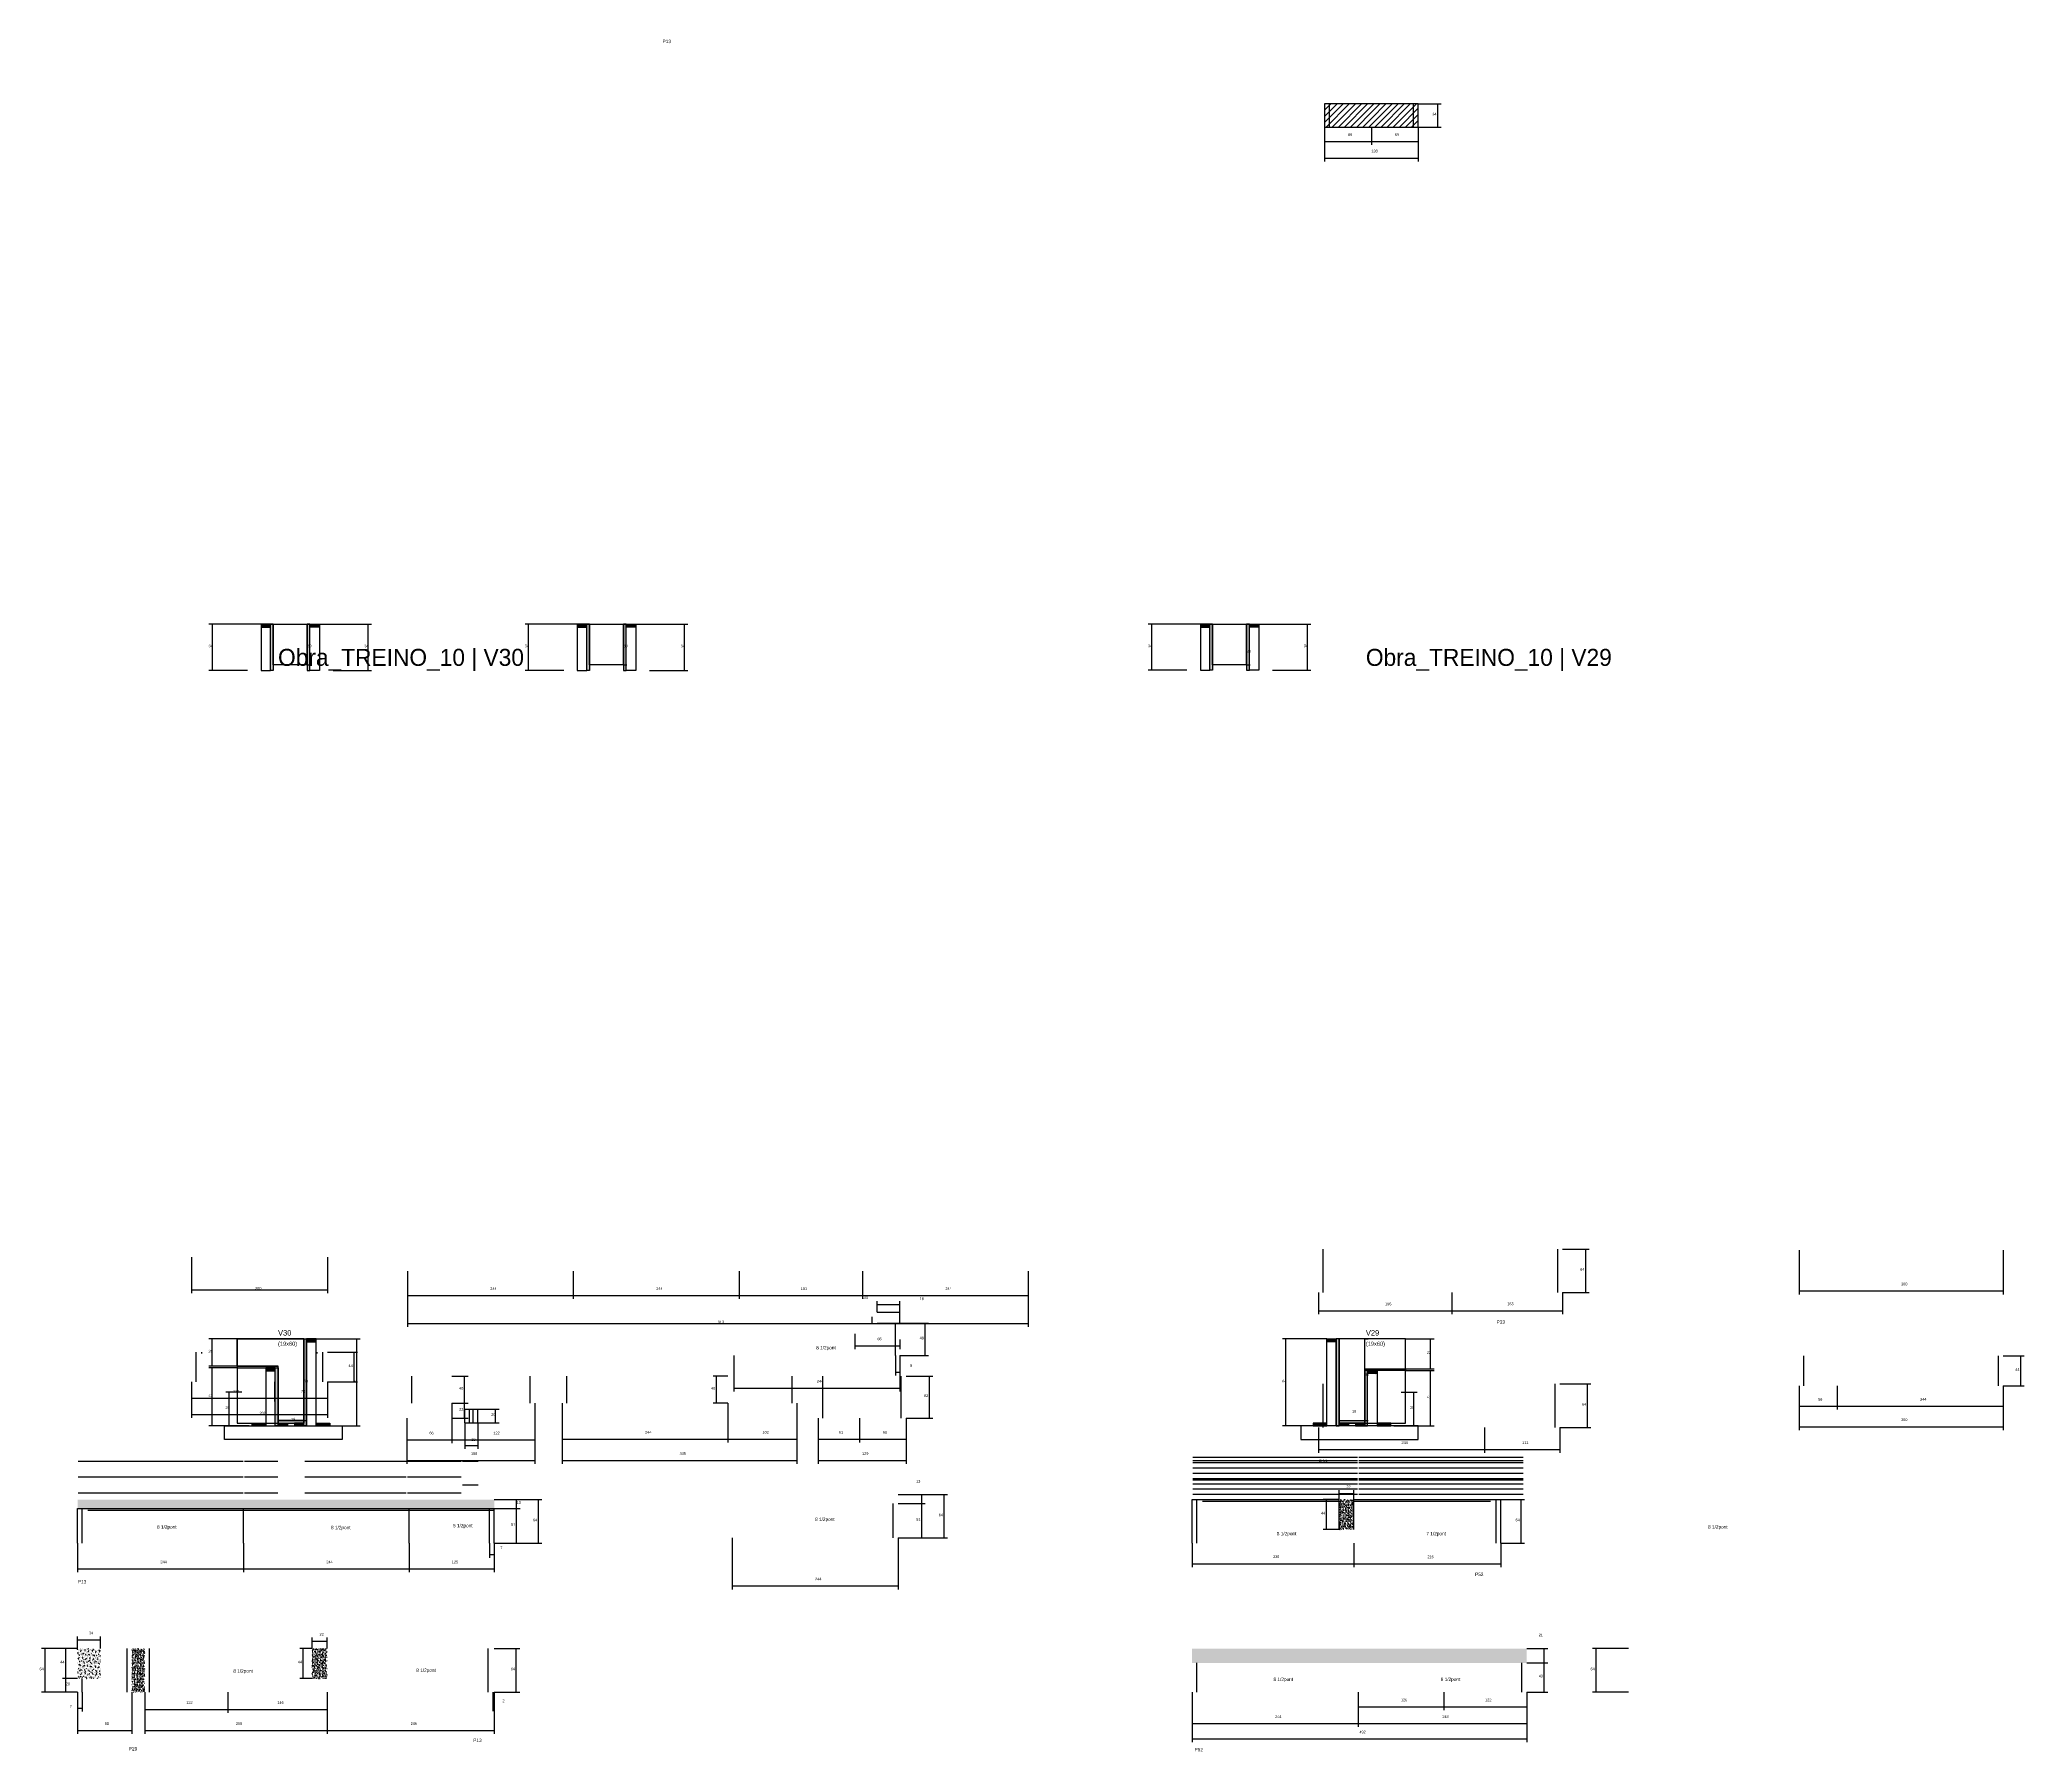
# Model space of a CAD drawing. Header units: metres. Extents: x -2848 to 22762, y -45195 to 1016.
# Drawn here: x 9249 to 12168, y -22606 to -20089 of the extents above; entities that cross this region are included whole.
import ezdxf

# ---------------------------------------------------------------- set-up
doc = ezdxf.new("R2010")
doc.units = ezdxf.units.M
for name, color, linetype in [('CONCRETO', 251, 'Continuous'), ('COTA', 4, 'Continuous'), ('Cota Seção (2x)', 4, 'Continuous'), ('Hachura', 253, 'Continuous'), ('LABEL_ID', 3, 'Continuous'), ('Madeira', 126, 'Continuous'), ('NOMENCLATURA', 7, 'Continuous'), ('Painéis', 200, 'Continuous'), ('SARR_2.2x7', 40, 'Continuous'), ('Texto Seção', 7, 'Continuous')]:
    doc.layers.add(name, color=color, linetype=linetype)

msp = doc.modelspace()

# ---------------------------------------------------------------- hatches: boundary and pattern name
at = {"layer": 'COTA'}
h = msp.add_hatch(dxfattribs=at)
h.set_pattern_fill('AR-CONC', scale=0.03)
h.paths.add_polyline_path([(9305.1, -22236.2), (9305.1, -22250.2), (9305.1, -22250.2), (9918.1, -22250.2), (9918.1, -22250.2), (9918.1, -22236.2), (9918.1, -22236.2), (9305.1, -22236.2)])
h = msp.add_hatch(dxfattribs=at)
h.set_pattern_fill('AR-CONC', scale=0.03)
h.paths.add_polyline_path([(11160.5, -22280.2), (11182.5, -22280.2), (11182.5, -22236.2), (11160.5, -22236.2)])
h = msp.add_hatch(dxfattribs=at)
h.set_pattern_fill('AR-CONC', scale=0.03)
h.paths.add_polyline_path([(9339.1, -22455.3), (9305.1, -22455.3), (9305.1, -22499.3), (9339.1, -22499.3)])
h = msp.add_hatch(dxfattribs=at)
h.set_pattern_fill('AR-CONC', scale=0.03)
h.paths.add_polyline_path([(9385.1, -22519.3), (9404.1, -22519.3), (9404.1, -22455.3), (9385.1, -22455.3)])
h = msp.add_hatch(dxfattribs=at)
h.set_pattern_fill('AR-CONC', scale=0.03)
h.paths.add_polyline_path([(9650.1, -22499.3), (9672.1, -22499.3), (9672.1, -22455.3), (9650.1, -22455.3)])
h = msp.add_hatch(dxfattribs=at)
h.set_pattern_fill('AR-CONC', scale=0.03)
h.paths.add_polyline_path([(10944.5, -22455.3), (10944.5, -22476.5), (11436.5, -22476.5), (11436.5, -22455.3)])
at = {"layer": 'Hachura'}
h = msp.add_hatch(dxfattribs=at)
h.set_pattern_fill('ANSI31', scale=2)
h.paths.add_polyline_path([(11139.3, -20183.5), (11139.3, -20217.5), (11208.1, -20217.5), (11208.1, -20183.5)])
h = msp.add_hatch(dxfattribs=at)
h.set_pattern_fill('ANSI31', scale=2)
h.paths.add_polyline_path([(11208.1, -20183.5), (11208.1, -20217.5), (11276.9, -20217.5), (11276.9, -20183.5)])
h = msp.add_hatch(dxfattribs=at)
h.set_pattern_fill('ANSI31', scale=0.5)
h.paths.add_polyline_path([(9589, -20953), (9589, -20948.6), (9589, -20948.6), (9575, -20948.6), (9575, -20948.6), (9575, -20953), (9575, -20953), (9589, -20953)])
h = msp.add_hatch(color=8, dxfattribs=at)
h.dxf.hatch_style = 1
h.paths.add_polyline_path([(9589, -20948.6), (9593, -20948.6), (9593, -20948.6), (9593, -21016.6), (9593, -21016.6), (9589, -21016.6), (9589, -21016.6), (9589, -20948.6)])
h = msp.add_hatch(color=8, dxfattribs=at)
h.dxf.hatch_style = 1
h.paths.add_polyline_path([(9647, -20948.6), (9643, -20948.6), (9643, -20948.6), (9643, -21016.6), (9643, -21016.6), (9647, -21016.6), (9647, -21016.6), (9647, -20948.6)])
h = msp.add_hatch(dxfattribs=at)
h.set_pattern_fill('ANSI31', scale=0.5)
h.paths.add_polyline_path([(9647, -20953), (9647, -20948.6), (9647, -20948.6), (9661, -20948.6), (9661, -20948.6), (9661, -20953), (9661, -20953), (9647, -20953)])
h = msp.add_hatch(dxfattribs=at)
h.set_pattern_fill('ANSI31', scale=0.5)
h.paths.add_polyline_path([(10054.2, -20953), (10054.2, -20948.6), (10054.2, -20948.6), (10040.2, -20948.6), (10040.2, -20948.6), (10040.2, -20953), (10040.2, -20953), (10054.2, -20953)])
h = msp.add_hatch(color=8, dxfattribs=at)
h.dxf.hatch_style = 1
h.paths.add_polyline_path([(10054.2, -20948.6), (10058.2, -20948.6), (10058.2, -20948.6), (10058.2, -21016.6), (10058.2, -21016.6), (10054.2, -21016.6), (10054.2, -21016.6), (10054.2, -20948.6)])
h = msp.add_hatch(color=8, dxfattribs=at)
h.dxf.hatch_style = 1
h.paths.add_polyline_path([(10112.2, -20948.6), (10108.2, -20948.6), (10108.2, -20948.6), (10108.2, -21016.6), (10108.2, -21016.6), (10112.2, -21016.6), (10112.2, -21016.6), (10112.2, -20948.6)])
h = msp.add_hatch(dxfattribs=at)
h.set_pattern_fill('ANSI31', scale=0.5)
h.paths.add_polyline_path([(10112.2, -20953), (10112.2, -20948.6), (10112.2, -20948.6), (10126.2, -20948.6), (10126.2, -20948.6), (10126.2, -20953), (10126.2, -20953), (10112.2, -20953)])
h = msp.add_hatch(dxfattribs=at)
h.set_pattern_fill('ANSI31', scale=0.5)
h.paths.add_polyline_path([(10970.6, -20952.9), (10970.6, -20948.5), (10970.6, -20948.5), (10956.6, -20948.5), (10956.6, -20948.5), (10956.6, -20952.9), (10956.6, -20952.9), (10970.6, -20952.9)])
h = msp.add_hatch(color=8, dxfattribs=at)
h.dxf.hatch_style = 1
h.paths.add_polyline_path([(10970.6, -20948.5), (10974.6, -20948.5), (10974.6, -20948.5), (10974.6, -21016.5), (10974.6, -21016.5), (10970.6, -21016.5), (10970.6, -21016.5), (10970.6, -20948.5)])
h = msp.add_hatch(color=8, dxfattribs=at)
h.dxf.hatch_style = 1
h.paths.add_polyline_path([(11028.6, -20948.5), (11024.6, -20948.5), (11024.6, -20948.5), (11024.6, -21016.5), (11024.6, -21016.5), (11028.6, -21016.5), (11028.6, -21016.5), (11028.6, -20948.5)])
h = msp.add_hatch(dxfattribs=at)
h.set_pattern_fill('ANSI31', scale=0.5)
h.paths.add_polyline_path([(11028.6, -20952.9), (11028.6, -20948.5), (11028.6, -20948.5), (11042.6, -20948.5), (11042.6, -20948.5), (11042.6, -20952.9), (11042.6, -20952.9), (11028.6, -20952.9)])
h = msp.add_hatch(color=8, dxfattribs=at)
h.dxf.hatch_style = 1
h.paths.add_polyline_path([(9638, -22000), (9642, -22000), (9642, -22000), (9642, -22128), (9642, -22128), (9638, -22128), (9638, -22128), (9638, -22000)])
h = msp.add_hatch(dxfattribs=at)
h.set_pattern_fill('ANSI31', scale=0.5)
h.paths.add_polyline_path([(9656, -22004.4), (9656, -22000), (9656, -22000), (9642, -22000), (9642, -22000), (9642, -22004.4), (9642, -22004.4), (9656, -22004.4)])
h = msp.add_hatch(dxfattribs=at)
h.set_pattern_fill('ANSI31', scale=0.5)
h.paths.add_polyline_path([(11142.5, -22004.4), (11142.5, -22000), (11142.5, -22000), (11156.5, -22000), (11156.5, -22000), (11156.5, -22004.4), (11156.5, -22004.4), (11142.5, -22004.4)])
h = msp.add_hatch(color=8, dxfattribs=at)
h.dxf.hatch_style = 1
h.paths.add_polyline_path([(11160.5, -22000), (11156.5, -22000), (11156.5, -22000), (11156.5, -22128), (11156.5, -22128), (11160.5, -22128), (11160.5, -22128), (11160.5, -22000)])
h = msp.add_hatch(color=8, dxfattribs=at)
h.dxf.hatch_style = 1
h.paths.add_polyline_path([(9600, -22042.4), (9600, -22040), (9600, -22040), (9540, -22040), (9540, -22040), (9540, -22042.4), (9540, -22042.4), (9600, -22042.4)])
h = msp.add_hatch(dxfattribs=at)
h.set_pattern_fill('ANSI31', scale=0.5)
h.paths.add_polyline_path([(9596, -22046.8), (9596, -22042.4), (9596, -22042.4), (9582, -22042.4), (9582, -22042.4), (9582, -22046.8), (9582, -22046.8), (9596, -22046.8)])
h = msp.add_hatch(color=8, dxfattribs=at)
h.dxf.hatch_style = 1
h.paths.add_polyline_path([(9596, -22042.4), (9600, -22042.4), (9600, -22042.4), (9600, -22128), (9600, -22128), (9596, -22128), (9596, -22128), (9596, -22042.4)])
h = msp.add_hatch(color=8, dxfattribs=at)
h.dxf.hatch_style = 1
h.paths.add_polyline_path([(11198.5, -22046.4), (11198.5, -22044), (11198.5, -22044), (11258.5, -22044), (11258.5, -22044), (11258.5, -22046.4), (11258.5, -22046.4), (11198.5, -22046.4)])
h = msp.add_hatch(color=8, dxfattribs=at)
h.dxf.hatch_style = 1
h.paths.add_polyline_path([(11202.5, -22046.4), (11198.5, -22046.4), (11198.5, -22046.4), (11198.5, -22128), (11198.5, -22128), (11202.5, -22128), (11202.5, -22128), (11202.5, -22046.4)])
h = msp.add_hatch(dxfattribs=at)
h.set_pattern_fill('ANSI31', scale=0.5)
h.paths.add_polyline_path([(11202.5, -22050.8), (11202.5, -22046.4), (11202.5, -22046.4), (11216.5, -22046.4), (11216.5, -22046.4), (11216.5, -22050.8), (11216.5, -22050.8), (11202.5, -22050.8)])
h = msp.add_hatch(dxfattribs=at)
h.set_pattern_fill('ANSI31', scale=0.5)
h.paths.add_polyline_path([(9562, -22128), (9562, -22123.6), (9562, -22123.6), (9582, -22123.6), (9582, -22123.6), (9582, -22128), (9582, -22128), (9562, -22128)])
h = msp.add_hatch(color=8, dxfattribs=at)
h.dxf.hatch_style = 1
h.paths.add_polyline_path([(9638, -22123.6), (9638, -22120), (9638, -22120), (9600, -22120), (9600, -22120), (9600, -22123.6), (9600, -22123.6), (9638, -22123.6)])
h = msp.add_hatch(dxfattribs=at)
h.set_pattern_fill('ANSI31', scale=0.5)
h.paths.add_polyline_path([(9600, -22128), (9600, -22123.6), (9600, -22123.6), (9614, -22123.6), (9614, -22123.6), (9614, -22128), (9614, -22128), (9600, -22128)])
h = msp.add_hatch(dxfattribs=at)
h.set_pattern_fill('ANSI31', scale=0.5)
h.paths.add_polyline_path([(9638, -22128), (9638, -22123.6), (9638, -22123.6), (9624, -22123.6), (9624, -22123.6), (9624, -22128), (9624, -22128), (9638, -22128)])
h = msp.add_hatch(dxfattribs=at)
h.set_pattern_fill('ANSI31', scale=0.5)
h.paths.add_polyline_path([(9656, -22128), (9656, -22123.6), (9656, -22123.6), (9676, -22123.6), (9676, -22123.6), (9676, -22128), (9676, -22128), (9656, -22128)])
h = msp.add_hatch(dxfattribs=at)
h.set_pattern_fill('ANSI31', scale=0.5)
h.paths.add_polyline_path([(11142.5, -22128), (11142.5, -22123.6), (11142.5, -22123.6), (11122.5, -22123.6), (11122.5, -22123.6), (11122.5, -22128), (11122.5, -22128), (11142.5, -22128)])
h = msp.add_hatch(color=8, dxfattribs=at)
h.dxf.hatch_style = 1
h.paths.add_polyline_path([(11160.5, -22123.6), (11160.5, -22120), (11160.5, -22120), (11198.5, -22120), (11198.5, -22120), (11198.5, -22123.6), (11198.5, -22123.6), (11160.5, -22123.6)])
h = msp.add_hatch(dxfattribs=at)
h.set_pattern_fill('ANSI31', scale=0.5)
h.paths.add_polyline_path([(11160.5, -22128), (11160.5, -22123.6), (11160.5, -22123.6), (11174.5, -22123.6), (11174.5, -22123.6), (11174.5, -22128), (11174.5, -22128), (11160.5, -22128)])
h = msp.add_hatch(dxfattribs=at)
h.set_pattern_fill('ANSI31', scale=0.5)
h.paths.add_polyline_path([(11198.5, -22128), (11198.5, -22123.6), (11198.5, -22123.6), (11184.5, -22123.6), (11184.5, -22123.6), (11184.5, -22128), (11184.5, -22128), (11198.5, -22128)])
h = msp.add_hatch(dxfattribs=at)
h.set_pattern_fill('ANSI31', scale=0.5)
h.paths.add_polyline_path([(11236.5, -22128), (11236.5, -22123.6), (11236.5, -22123.6), (11216.5, -22123.6), (11216.5, -22123.6), (11216.5, -22128), (11216.5, -22128), (11236.5, -22128)])

# ---------------------------------------------------------------- linework, layer by layer
at = {"layer": 'CONCRETO'}
for points in [[(9593, -20948.6), (9593, -20948.6), (9593, -20948.6), (9593, -20948.6), (9643, -20948.6), (9643, -20948.6), (9643, -20948.6), (9643, -21008.6), (9593, -21008.6), (9593, -20948.6)], [(10058.2, -20948.6), (10058.2, -20948.6), (10058.2, -20948.6), (10058.2, -20948.6), (10108.2, -20948.6), (10108.2, -20948.6), (10108.2, -20948.6), (10108.2, -21008.6), (10058.2, -21008.6), (10058.2, -20948.6)], [(10974.6, -20948.5), (10974.6, -20948.5), (10974.6, -20948.5), (10974.6, -20948.5), (11024.6, -20948.5), (11024.6, -20948.5), (11024.6, -20948.5), (11024.6, -21008.5), (10974.6, -21008.5), (10974.6, -20948.5)], [(9600, -22040), (9540, -22040), (9540, -22000), (9600, -22000), (9600, -22000), (9638, -22000), (9638, -22123.6), (9638, -22123.6), (9638, -22120), (9600, -22120)], [(9540, -22123.6), (9638, -22123.6), (9638, -22000), (9540, -22000)], [(11198.5, -22044), (11258.5, -22044), (11258.5, -22000), (11198.5, -22000), (11198.5, -22000), (11160.5, -22000), (11160.5, -22123.6), (11160.5, -22123.6), (11160.5, -22120), (11198.5, -22120)], [(11160.5, -22123.6), (11258.5, -22123.6), (11258.5, -22000), (11160.5, -22000)]]:
    msp.add_lwpolyline(points, close=True, dxfattribs=at)
at = {"layer": 'COTA'}
for p, q in [((11276.9, -20183.5), (11310.9, -20183.5)), ((11305.9, -20217.5), (11305.9, -20183.5)), ((11139.3, -20217.5), (11139.3, -20268.1)), ((11139.3, -20217.5), (11139.3, -20243.9)), ((11208.1, -20217.5), (11208.1, -20243.9)), ((11208.1, -20217.5), (11208.1, -20243.9)), ((11276.9, -20217.5), (11310.9, -20217.5)), ((11276.9, -20217.5), (11276.9, -20268.1)), ((11276.9, -20217.5), (11276.9, -20243.9)), ((11139.3, -20238.9), (11208.1, -20238.9)), ((11208.1, -20238.9), (11276.9, -20238.9)), ((11139.3, -20263.1), (11276.9, -20263.1)), ((9593, -20948.6), (9498.4, -20948.6)), ((9503.4, -21016.6), (9503.4, -20948.6)), ((9661, -20948.6), (9737.5, -20948.6)), ((9732.5, -21016.6), (9732.5, -20948.6)), ((10058.2, -20948.6), (9963.5, -20948.6)), ((9968.5, -21016.6), (9968.5, -20948.6)), ((10126.2, -20948.6), (10202.7, -20948.6)), ((10197.7, -21016.6), (10197.7, -20948.6)), ((10974.6, -20948.5), (10880, -20948.5)), ((10885, -21016.5), (10885, -20948.5)), ((11042.6, -20948.5), (11119.1, -20948.5)), ((11114.1, -21016.5), (11114.1, -20948.5)), ((9555, -21016.6), (9498.4, -21016.6)), ((9681, -21016.6), (9737.5, -21016.6)), ((10020.2, -21016.6), (9963.5, -21016.6)), ((10146.2, -21016.6), (10202.7, -21016.6)), ((10936.6, -21016.5), (10880, -21016.5)), ((11062.6, -21016.5), (11119.1, -21016.5)), ((11489.4, -21867.7), (11528.4, -21867.7)), ((11523.4, -21931.7), (11523.4, -21867.7)), ((11837.2, -21869.2), (11837.2, -21934.4)), ((12137.2, -21869.2), (12137.2, -21934.4)), ((10278.2, -21900.2), (10278.2, -21941.2)), ((10459.5, -21900.2), (10459.5, -21941.2)), ((10278.2, -21936.2), (10459.5, -21936.2)), ((11130.4, -21931.7), (11130.4, -21963.6)), ((11326.4, -21931.7), (11326.4, -21963.6)), ((11326.4, -21931.7), (11326.4, -21963.6)), ((11489.4, -21931.7), (11489.4, -21963.6)), ((11489.4, -21931.7), (11528.4, -21931.7)), ((11837.2, -21929.4), (12137.2, -21929.4)), ((11130.4, -21958.6), (11326.4, -21958.6)), ((11326.4, -21958.6), (11489.4, -21958.6)), ((9540, -22000), (9498.3, -22000)), ((9503.3, -22040), (9503.3, -22000)), ((9656, -22000), (9721, -22000)), ((9716, -22128), (9716, -22000)), ((11142.5, -22000), (11077.5, -22000)), ((11082.5, -22128), (11082.5, -22000)), ((11258.5, -22000), (11300.2, -22000)), ((11295.2, -22044), (11295.2, -22000)), ((10270.6, -22024.5), (10270.6, -22077.3)), ((10508.1, -22024.5), (10508.1, -22053.6)), ((10514.6, -22024.5), (10514.6, -22077.3)), ((10514.6, -22024.5), (10514.6, -22053.6)), ((12137.2, -22024.8), (12168.4, -22024.8)), ((12163.4, -22068.8), (12163.4, -22024.8)), ((9540, -22040), (9498.3, -22040)), ((9540, -22042.4), (9498.3, -22042.4)), ((9503.3, -22128), (9503.3, -22042.4)), ((9855.8, -22054.5), (9879.5, -22054.5)), ((9874.5, -22094.5), (9874.5, -22054.5)), ((10261.8, -22054.5), (10240.1, -22054.5)), ((10245.1, -22094.5), (10245.1, -22054.5)), ((10508.1, -22048.6), (10514.6, -22048.6)), ((10523.7, -22054.5), (10563.2, -22054.5)), ((10558.2, -22116.5), (10558.2, -22054.5)), ((11258.5, -22044), (11300.2, -22044)), ((11258.5, -22046.4), (11300.2, -22046.4)), ((11295.2, -22128), (11295.2, -22046.4)), ((11485.4, -22066.1), (11531, -22066.1)), ((11526, -22130.1), (11526, -22066.1)), ((9546.7, -22078.1), (9523.2, -22078.1)), ((9528.2, -22128), (9528.2, -22078.1)), ((9855.8, -22094.5), (9855.8, -22153.5)), ((9855.8, -22094.5), (9855.8, -22153.5)), ((9855.8, -22094.5), (9879.5, -22094.5)), ((9855.8, -22094.5), (9879.5, -22094.5)), ((9874.5, -22116.5), (9874.5, -22094.5)), ((9977.8, -22094.5), (9977.8, -22183.6)), ((9977.8, -22094.5), (9977.8, -22153.5)), ((10017.8, -22094.5), (10017.8, -22152.3)), ((10017.8, -22094.5), (10017.8, -22183.6)), ((10261.8, -22094.5), (10240.1, -22094.5)), ((10261.8, -22094.5), (10261.8, -22152.3)), ((10261.8, -22094.5), (10261.8, -22152.3)), ((10270.6, -22072.3), (10514.6, -22072.3)), ((10363.3, -22094.5), (10363.3, -22152.3)), ((10363.3, -22094.5), (10363.3, -22183.6)), ((11251.8, -22078.1), (11275.4, -22078.1)), ((11270.4, -22128), (11270.4, -22078.1)), ((11837.2, -22068.8), (11837.2, -22134)), ((11837.2, -22068.8), (11837.2, -22103.9)), ((11893.2, -22068.8), (11893.2, -22103.9)), ((11893.2, -22068.8), (11893.2, -22103.9)), ((12137.2, -22068.8), (12137.2, -22134)), ((12137.2, -22068.8), (12137.2, -22103.9)), ((12137.2, -22068.8), (12168.4, -22068.8)), ((9789.6, -22116.5), (9789.6, -22183.6)), ((9789.6, -22116.5), (9789.6, -22153.5)), ((9855.8, -22116.5), (9879.5, -22116.5)), ((9874.8, -22123.3), (9874.8, -22161.5)), ((9893.8, -22103.3), (9925.1, -22103.3)), ((9893.8, -22123.3), (9893.8, -22161.5)), ((9893.8, -22123.3), (9925.1, -22123.3)), ((9920.1, -22123.3), (9920.1, -22103.3)), ((10394.4, -22116.5), (10394.4, -22152.3)), ((10394.4, -22116.5), (10394.4, -22183.6)), ((10455.4, -22116.5), (10455.4, -22152.3)), ((10455.4, -22116.5), (10455.4, -22152.3)), ((10523.7, -22116.5), (10523.7, -22152.3)), ((10523.7, -22116.5), (10523.7, -22183.6)), ((10523.7, -22116.5), (10563.2, -22116.5)), ((11837.2, -22098.9), (11893.2, -22098.9)), ((11893.2, -22098.9), (12137.2, -22098.9)), ((9557.6, -22128), (9498.3, -22128)), ((9546.7, -22128), (9523.2, -22128)), ((9656, -22128), (9721, -22128)), ((9789.6, -22148.5), (9855.8, -22148.5)), ((9855.8, -22148.5), (9977.8, -22148.5)), ((10017.8, -22147.3), (10261.8, -22147.3)), ((10261.8, -22147.3), (10363.3, -22147.3)), ((10394.4, -22147.3), (10455.4, -22147.3)), ((10455.4, -22147.3), (10523.7, -22147.3)), ((11142.5, -22128), (11077.5, -22128)), ((11130.4, -22130.1), (11130.4, -22167.5)), ((11240.9, -22128), (11300.2, -22128)), ((11251.8, -22128), (11275.4, -22128)), ((11374.4, -22130.1), (11374.4, -22167.5)), ((11374.4, -22130.1), (11374.4, -22167.5)), ((11485.4, -22130.1), (11485.4, -22167.5)), ((11485.4, -22130.1), (11531, -22130.1)), ((11837.2, -22129), (12137.2, -22129)), ((9789.6, -22178.6), (9977.8, -22178.6)), ((9874.8, -22156.5), (9893.8, -22156.5)), ((10017.8, -22178.6), (10363.3, -22178.6)), ((10394.4, -22178.6), (10523.7, -22178.6)), ((11130.4, -22162.5), (11374.4, -22162.5)), ((11374.4, -22162.5), (11485.4, -22162.5)), ((9918.1, -22236.2), (9955.9, -22236.2)), ((9918.1, -22236.2), (9988.1, -22236.2)), ((9950.9, -22249.4), (9950.9, -22236.2)), ((9983.1, -22300.2), (9983.1, -22236.2)), ((10511.9, -22228.7), (10584.9, -22228.7)), ((10511.9, -22241.9), (10551.8, -22241.9)), ((10546.8, -22292.7), (10546.8, -22241.9)), ((10579.9, -22292.7), (10579.9, -22228.7)), ((9918.1, -22249.4), (9955.9, -22249.4)), ((9918.1, -22249.4), (9955.9, -22249.4)), ((9950.9, -22300.2), (9950.9, -22249.4)), ((9305.1, -22300.2), (9305.1, -22343)), ((9549.1, -22300.2), (9549.1, -22343)), ((9549.1, -22300.2), (9549.1, -22343)), ((9793.1, -22300.2), (9793.1, -22343)), ((9793.1, -22300.2), (9793.1, -22343)), ((9911.1, -22300.2), (9911.1, -22322)), ((9918.1, -22300.2), (9918.1, -22322)), ((9918.1, -22300.2), (9918.1, -22343)), ((9918.1, -22300.2), (9955.9, -22300.2)), ((9918.1, -22300.2), (9988.1, -22300.2)), ((10267.9, -22292.7), (10267.9, -22368.3)), ((10511.9, -22292.7), (10551.8, -22292.7)), ((10511.9, -22292.7), (10511.9, -22368.3)), ((10511.9, -22292.7), (10584.9, -22292.7)), ((9911.1, -22317), (9918.1, -22317)), ((9305.1, -22338), (9549.1, -22338)), ((9549.1, -22338), (9793.1, -22338)), ((9793.1, -22338), (9918.1, -22338)), ((10267.9, -22363.3), (10511.9, -22363.3)), ((9305.1, -22519.3), (9305.1, -22547.8)), ((9305.1, -22519.3), (9305.1, -22580.7)), ((9312.1, -22519.3), (9312.1, -22547.8)), ((9385.1, -22519.3), (9385.1, -22580.7)), ((9404.1, -22519.3), (9404.1, -22580.7)), ((9672.1, -22519.3), (9672.1, -22580.7)), ((9672.1, -22519.3), (9672.1, -22580.7)), ((9918.1, -22519.3), (9918.1, -22580.7)), ((11188.5, -22519.3), (11188.5, -22546)), ((11314.5, -22519.3), (11314.5, -22546)), ((11314.5, -22519.3), (11314.5, -22546)), ((11436.5, -22519.3), (11436.5, -22546)), ((9305.1, -22542.8), (9312.1, -22542.8)), ((11188.5, -22541), (11314.5, -22541)), ((11314.5, -22541), (11436.5, -22541)), ((9305.1, -22575.7), (9385.1, -22575.7)), ((9404.1, -22575.7), (9672.1, -22575.7)), ((9672.1, -22575.7), (9918.1, -22575.7))]:
    msp.add_line(p, q, dxfattribs=at)
at = {"layer": 'Cota Seção (2x)'}
for p, q in [((9643, -21008.6), (9643, -20948.6)), ((9643, -20948.6), (9648, -20948.6)), ((10108.2, -21008.6), (10108.2, -20948.6)), ((10108.2, -20948.6), (10113.2, -20948.6)), ((11024.6, -21008.5), (11024.6, -20948.5)), ((11024.6, -20948.5), (11029.6, -20948.5)), ((9643, -21008.6), (9648, -21008.6)), ((10108.2, -21008.6), (10113.2, -21008.6)), ((11024.6, -21008.5), (11029.6, -21008.5)), ((9472.8, -21879.7), (9472.8, -21932.6)), ((9672.8, -21879.7), (9672.8, -21932.6)), ((9790.2, -21900.2), (9790.2, -21941.2)), ((9790.2, -21900.2), (9790.2, -21982.1)), ((10034.2, -21900.2), (10034.2, -21941.2)), ((10034.2, -21900.2), (10034.2, -21941.2)), ((10278.2, -21900.2), (10278.2, -21941.2)), ((10459.5, -21900.2), (10459.5, -21941.2)), ((10703.5, -21900.2), (10703.5, -21941.2)), ((10703.5, -21900.2), (10703.5, -21982.1)), ((9472.8, -21927.6), (9672.8, -21927.6)), ((9790.2, -21936.2), (10034.2, -21936.2)), ((10034.2, -21936.2), (10278.2, -21936.2)), ((10459.5, -21936.2), (10703.5, -21936.2)), ((10481.1, -21960.5), (10481.1, -21944.2)), ((10481.1, -21949.2), (10514.6, -21949.2)), ((10514.6, -21976.7), (10514.6, -21944.2)), ((9790.2, -21977.1), (10703.5, -21977.1)), ((10481.1, -21960.5), (10481.1, -21955.5)), ((10481.1, -21960.5), (10514.6, -21960.5)), ((10514.6, -21976.7), (10514.6, -21955.5)), ((10514.6, -21976.7), (10556.7, -21976.7)), ((10551.7, -22024.5), (10551.7, -21976.7)), ((9600, -22000), (9643, -22000)), ((9638, -22120), (9638, -22000)), ((10448.6, -21992.5), (10448.6, -22014.9)), ((10514.6, -22000.6), (10514.6, -22014.9)), ((11198.5, -22120), (11198.5, -22000)), ((11198.5, -22000), (11203.5, -22000)), ((9672.8, -22019.2), (9716.8, -22019.2)), ((9711.8, -22063.2), (9711.8, -22019.2)), ((10448.6, -22009.9), (10514.6, -22009.9)), ((10514.6, -22024.5), (10556.7, -22024.5)), ((9472.8, -22063.2), (9472.8, -22116.1)), ((9472.8, -22063.2), (9472.8, -22092.2)), ((9594.8, -22063.2), (9594.8, -22092.2)), ((9594.8, -22063.2), (9594.8, -22092.2)), ((9672.8, -22063.2), (9672.8, -22116.1)), ((9672.8, -22063.2), (9716.8, -22063.2)), ((9672.8, -22063.2), (9672.8, -22092.2)), ((9472.8, -22087.2), (9594.8, -22087.2)), ((9594.8, -22087.2), (9672.8, -22087.2)), ((9472.8, -22111.1), (9672.8, -22111.1)), ((9600, -22128), (9600, -22115)), ((9600, -22120), (9643, -22120)), ((9600, -22120), (9638, -22120)), ((9638, -22128), (9638, -22115)), ((11160.5, -22128), (11160.5, -22115)), ((11160.5, -22120), (11198.5, -22120)), ((11198.5, -22128), (11198.5, -22115)), ((11198.5, -22120), (11203.5, -22120)), ((10511.9, -22228.7), (10551.8, -22228.7)), ((10511.9, -22241.9), (10551.8, -22241.9)), ((10546.8, -22241.9), (10546.8, -22228.7)), ((11160.5, -22236.2), (11137.2, -22236.2)), ((11142.2, -22280.2), (11142.2, -22236.2)), ((11160.5, -22236.2), (11160.5, -22222.4)), ((11160.5, -22227.4), (11182.5, -22227.4)), ((11182.5, -22236.2), (11182.5, -22222.4)), ((11398.5, -22236.2), (11433.2, -22236.2)), ((11428.2, -22300.2), (11428.2, -22236.2)), ((10944.5, -22300.2), (10944.5, -22335.5)), ((11160.5, -22280.2), (11137.2, -22280.2)), ((11182.5, -22300.2), (11182.5, -22335.5)), ((11182.5, -22300.2), (11182.5, -22335.5)), ((11398.5, -22300.2), (11398.5, -22335.5)), ((11398.5, -22300.2), (11433.2, -22300.2)), ((10944.5, -22330.5), (11182.5, -22330.5)), ((11182.5, -22330.5), (11398.5, -22330.5)), ((9305.1, -22455.3), (9305.1, -22437.6)), ((9305.1, -22442.6), (9339.1, -22442.6)), ((9339.1, -22455.3), (9339.1, -22437.6)), ((9650.1, -22455.3), (9650.1, -22439.3)), ((9650.1, -22444.3), (9672.1, -22444.3)), ((9672.1, -22455.3), (9672.1, -22439.3)), ((9305.1, -22455.3), (9252.3, -22455.3)), ((9257.3, -22519.3), (9257.3, -22455.3)), ((9305.1, -22455.3), (9282.8, -22455.3)), ((9287.8, -22499.3), (9287.8, -22455.3)), ((9650.1, -22455.3), (9632.2, -22455.3)), ((9637.2, -22499.3), (9637.2, -22455.3)), ((9918.1, -22455.3), (9955.5, -22455.3)), ((9950.5, -22519.3), (9950.5, -22455.3)), ((11436.5, -22455.3), (11467.4, -22455.3)), ((11462.4, -22476.5), (11462.4, -22455.3)), ((11586.3, -22455.3), (11533.5, -22455.3)), ((11538.5, -22519.3), (11538.5, -22455.3)), ((9305.1, -22499.3), (9282.8, -22499.3)), ((9305.1, -22499.3), (9282.8, -22499.3)), ((9287.8, -22519.3), (9287.8, -22499.3)), ((9650.1, -22499.3), (9632.2, -22499.3)), ((11436.5, -22476.5), (11467.4, -22476.5)), ((11436.5, -22476.5), (11467.4, -22476.5)), ((11462.4, -22519.3), (11462.4, -22476.5)), ((9305.1, -22519.3), (9252.3, -22519.3)), ((9305.1, -22519.3), (9282.8, -22519.3)), ((9404.1, -22519.3), (9404.1, -22549.8)), ((9526.1, -22519.3), (9526.1, -22549.8)), ((9526.1, -22519.3), (9526.1, -22549.8)), ((9672.1, -22519.3), (9672.1, -22549.8)), ((9916.1, -22519.3), (9916.1, -22547.2)), ((9918.1, -22519.3), (9955.5, -22519.3)), ((9918.1, -22519.3), (9918.1, -22547.2)), ((10944.5, -22519.3), (10944.5, -22570.5)), ((10944.5, -22519.3), (10944.5, -22593.2)), ((11188.5, -22519.3), (11188.5, -22570.5)), ((11188.5, -22519.3), (11188.5, -22570.5)), ((11436.5, -22519.3), (11436.5, -22570.5)), ((11436.5, -22519.3), (11467.4, -22519.3)), ((11436.5, -22519.3), (11436.5, -22593.2)), ((11586.3, -22519.3), (11533.5, -22519.3)), ((9404.1, -22544.8), (9526.1, -22544.8)), ((9526.1, -22544.8), (9672.1, -22544.8)), ((9916.1, -22542.2), (9918.1, -22542.2)), ((10944.5, -22565.5), (11188.5, -22565.5)), ((10944.5, -22588.2), (11436.5, -22588.2)), ((11188.5, -22565.5), (11436.5, -22565.5))]:
    msp.add_line(p, q, dxfattribs=at)
at = {"layer": 'Madeira'}
for points in [[(9589, -20953), (9589, -20948.6), (9575, -20948.6), (9575, -20953)], [(9589, -20948.6), (9575, -20948.6), (9575, -21016.6), (9589, -21016.6)], [(9647, -20953), (9647, -20948.6), (9661, -20948.6), (9661, -20953)], [(9647, -20948.6), (9661, -20948.6), (9661, -21016.6), (9647, -21016.6)], [(10054.2, -20953), (10054.2, -20948.6), (10040.2, -20948.6), (10040.2, -20953)], [(10054.2, -20948.6), (10040.2, -20948.6), (10040.2, -21016.6), (10054.2, -21016.6)], [(10112.2, -20953), (10112.2, -20948.6), (10126.2, -20948.6), (10126.2, -20953)], [(10112.2, -20948.6), (10126.2, -20948.6), (10126.2, -21016.6), (10112.2, -21016.6)], [(10970.6, -20952.9), (10970.6, -20948.5), (10956.6, -20948.5), (10956.6, -20952.9)], [(10970.6, -20948.5), (10956.6, -20948.5), (10956.6, -21016.5), (10970.6, -21016.5)], [(11028.6, -20952.9), (11028.6, -20948.5), (11042.6, -20948.5), (11042.6, -20952.9)], [(11028.6, -20948.5), (11042.6, -20948.5), (11042.6, -21016.5), (11028.6, -21016.5)], [(9656, -22004.4), (9656, -22000), (9642, -22000), (9642, -22004.4)], [(9656, -22000), (9642, -22000), (9642, -22128), (9656, -22128)], [(11142.5, -22004.4), (11142.5, -22000), (11156.5, -22000), (11156.5, -22004.4)], [(11142.5, -22000), (11156.5, -22000), (11156.5, -22128), (11142.5, -22128)], [(9596, -22046.8), (9596, -22042.4), (9582, -22042.4), (9582, -22046.8)], [(9596, -22042.4), (9582, -22042.4), (9582, -22128), (9596, -22128)], [(11202.5, -22050.8), (11202.5, -22046.4), (11216.5, -22046.4), (11216.5, -22050.8)], [(11202.5, -22046.4), (11216.5, -22046.4), (11216.5, -22128), (11202.5, -22128)], [(9562, -22128), (9562, -22123.6), (9582, -22123.6), (9582, -22128)], [(9600, -22128), (9600, -22123.6), (9614, -22123.6), (9614, -22128)], [(9638, -22128), (9638, -22123.6), (9624, -22123.6), (9624, -22128)], [(9656, -22128), (9656, -22123.6), (9676, -22123.6), (9676, -22128)], [(11142.5, -22128), (11142.5, -22123.6), (11122.5, -22123.6), (11122.5, -22128)], [(11160.5, -22128), (11160.5, -22123.6), (11174.5, -22123.6), (11174.5, -22128)], [(11198.5, -22128), (11198.5, -22123.6), (11184.5, -22123.6), (11184.5, -22128)], [(11236.5, -22128), (11236.5, -22123.6), (11216.5, -22123.6), (11216.5, -22128)], [(9694.4, -22148), (9521.4, -22148), (9521.4, -22128), (9694.4, -22128)], [(11104.1, -22148), (11277.1, -22148), (11277.1, -22128), (11104.1, -22128)]]:
    msp.add_lwpolyline(points, close=True, dxfattribs=at)
at = {"layer": 'Painéis'}
for p, q in [((10481.1, -21976.7), (10514.6, -21976.7)), ((9642, -22128), (9642, -22000)), ((11156.5, -22128), (11156.5, -22000)), ((9540, -22040), (9600, -22040)), ((9600, -22128), (9600, -22042.4)), ((11198.5, -22044), (11258.5, -22044)), ((11198.5, -22128), (11198.5, -22046.4)), ((9600, -22120), (9638, -22120)), ((9600, -22123.6), (9600, -22120)), ((9638, -22123.6), (9638, -22120)), ((9874.8, -22103.3), (9893.8, -22103.3)), ((9874.8, -22123.3), (9874.8, -22103.3)), ((9874.8, -22123.3), (9893.8, -22123.3)), ((9893.8, -22123.3), (9893.8, -22103.3)), ((11160.5, -22120), (11198.5, -22120)), ((11160.5, -22123.6), (11160.5, -22120)), ((11198.5, -22123.6), (11198.5, -22120)), ((10944.5, -22236.2), (11160.5, -22236.2)), ((10944.5, -22300.2), (10944.5, -22236.2)), ((11160.5, -22280.2), (11160.5, -22236.2)), ((11182.5, -22236.2), (11398.5, -22236.2)), ((11182.5, -22280.2), (11182.5, -22236.2)), ((11398.5, -22300.2), (11398.5, -22236.2)), ((9305.1, -22249.4), (9918.1, -22249.4)), ((9305.1, -22300.2), (9305.1, -22249.4)), ((9549.1, -22300.2), (9549.1, -22249.4)), ((9793.1, -22300.2), (9793.1, -22249.4)), ((9918.1, -22300.2), (9918.1, -22249.4))]:
    msp.add_line(p, q, dxfattribs=at)
for points in [[(11139.3, -20217.5), (11276.9, -20217.5), (11276.9, -20183.5), (11139.3, -20183.5)], [(9589, -20948.6), (9593, -20948.6), (9593, -21016.6), (9589, -21016.6)], [(9647, -20948.6), (9643, -20948.6), (9643, -21016.6), (9647, -21016.6)], [(10054.2, -20948.6), (10058.2, -20948.6), (10058.2, -21016.6), (10054.2, -21016.6)], [(10112.2, -20948.6), (10108.2, -20948.6), (10108.2, -21016.6), (10112.2, -21016.6)], [(10970.6, -20948.5), (10974.6, -20948.5), (10974.6, -21016.5), (10970.6, -21016.5)], [(11028.6, -20948.5), (11024.6, -20948.5), (11024.6, -21016.5), (11028.6, -21016.5)], [(9638, -22000), (9642, -22000), (9642, -22128), (9638, -22128)], [(11160.5, -22000), (11156.5, -22000), (11156.5, -22128), (11160.5, -22128)], [(9600, -22042.4), (9600, -22040), (9540, -22040), (9540, -22042.4)], [(9596, -22042.4), (9600, -22042.4), (9600, -22128), (9596, -22128)], [(11198.5, -22046.4), (11198.5, -22044), (11258.5, -22044), (11258.5, -22046.4)], [(11202.5, -22046.4), (11198.5, -22046.4), (11198.5, -22128), (11202.5, -22128)], [(9638, -22123.6), (9638, -22120), (9600, -22120), (9600, -22123.6)], [(11160.5, -22123.6), (11160.5, -22120), (11198.5, -22120), (11198.5, -22123.6)]]:
    msp.add_lwpolyline(points, close=True, dxfattribs=at)
at = {"layer": 'SARR_2.2x7'}
for p, q in [((11146.3, -20217.5), (11146.3, -20183.5)), ((11269.9, -20217.5), (11269.9, -20183.5)), ((11137.4, -21931.7), (11137.4, -21867.7)), ((11482.4, -21931.7), (11482.4, -21867.7)), ((10474.1, -21976.7), (10474.1, -21967.5)), ((10508.1, -22024.5), (10508.1, -21976.7)), ((9479.8, -22063.2), (9479.8, -22019.2)), ((9487.8, -22021.4), (9487.8, -22019.2)), ((9657.8, -22021.4), (9657.8, -22019.2)), ((9665.8, -22063.2), (9665.8, -22019.2)), ((11844.2, -22068.8), (11844.2, -22024.8)), ((12130.2, -22068.8), (12130.2, -22024.8)), ((9796.6, -22094.5), (9796.6, -22054.5)), ((9970.8, -22094.5), (9970.8, -22054.5)), ((10024.8, -22094.5), (10024.8, -22054.5)), ((10356.3, -22094.5), (10356.3, -22054.5)), ((10401.4, -22116.5), (10401.4, -22054.5)), ((10516.7, -22116.5), (10516.7, -22054.5)), ((11137.4, -22130.1), (11137.4, -22066.1)), ((11478.4, -22130.1), (11478.4, -22066.1)), ((9881.8, -22123.3), (9881.8, -22103.3)), ((9886.8, -22123.3), (9886.8, -22103.3)), ((9306.1, -22179.6), (9548.5, -22179.6)), ((9550.5, -22179.6), (9599.5, -22179.6)), ((9639.5, -22179.6), (9788.5, -22179.6)), ((9790.5, -22179.6), (9869.5, -22179.6)), ((9871.5, -22179.6), (9894.5, -22179.6)), ((10945.5, -22173.98), (11187.5, -22173.98)), ((10945.5, -22178.53), (11187.5, -22178.53)), ((10945.5, -22181.76), (11187.5, -22181.76)), ((11189.5, -22173.98), (11431.5, -22173.98)), ((11189.5, -22178.53), (11431.5, -22178.53)), ((11189.5, -22181.76), (11431.5, -22181.76)), ((9306.1, -22202.87), (9548.5, -22202.87)), ((9550.5, -22202.87), (9599.5, -22202.87)), ((9639.5, -22202.87), (9788.5, -22202.87)), ((9790.5, -22202.87), (9869.5, -22202.87)), ((10945.5, -22189.53), (11187.5, -22189.53)), ((10945.5, -22197.31), (11187.5, -22197.31)), ((10945.5, -22205.09), (11187.5, -22205.09)), ((10945.5, -22207.37), (11187.5, -22207.37)), ((10945.5, -22212.87), (11187.5, -22212.87)), ((11189.5, -22189.53), (11431.5, -22189.53)), ((11189.5, -22197.31), (11431.5, -22197.31)), ((11189.5, -22205.09), (11431.5, -22205.09)), ((11189.5, -22207.37), (11431.5, -22207.37)), ((11189.5, -22212.87), (11431.5, -22212.87)), ((9306.1, -22226.13), (9548.5, -22226.13)), ((9550.5, -22226.13), (9599.5, -22226.13)), ((9639.5, -22226.13), (9788.5, -22226.13)), ((9790.5, -22226.13), (9869.5, -22226.13)), ((9871.5, -22214.5), (9894.5, -22214.5)), ((10504.9, -22292.7), (10504.9, -22241.9)), ((10945.5, -22220.64), (11187.5, -22220.64)), ((10945.5, -22228.42), (11187.5, -22228.42)), ((10951.5, -22300.2), (10951.5, -22236.2)), ((10959.5, -22238.4), (11160.5, -22238.4)), ((11182.5, -22238.4), (11383.5, -22238.4)), ((11189.5, -22220.64), (11431.5, -22220.64)), ((11189.5, -22228.42), (11431.5, -22228.42)), ((11391.5, -22300.2), (11391.5, -22236.2)), ((9312.1, -22300.2), (9312.1, -22249.4)), ((9320.1, -22251.6), (9549.1, -22251.6)), ((9549.1, -22251.6), (9793.1, -22251.6)), ((9793.1, -22251.6), (9918.1, -22251.6)), ((9911.1, -22300.2), (9911.1, -22249.4)), ((9378.1, -22519.3), (9378.1, -22455.3)), ((9411.1, -22519.3), (9411.1, -22455.3)), ((9909.1, -22519.3), (9909.1, -22455.3)), ((9312.1, -22519.3), (9312.1, -22499.3)), ((10951.5, -22519.3), (10951.5, -22476.5)), ((11429.5, -22519.3), (11429.5, -22476.5))]:
    msp.add_line(p, q, dxfattribs=at)

# ---------------------------------------------------------------- texts
at = {"layer": 'COTA'}
for s, p in [('34', (11297.7, -20200.5)), ('69', (11173.7, -20230.8)), ('69', (11242.5, -20230.8)), ('138', (11208.1, -20254.8)), ('34', (9497.9, -20982.6)), ('34', (9727, -20982.6)), ('34', (9963, -20982.6)), ('34', (10192.2, -20982.6)), ('34', (10879.5, -20982.5)), ('34', (11108.6, -20982.5)), ('64', (11515.3, -21899.7)), ('300', (11987.2, -21921.2)), ('181', (10368.8, -21928.1)), ('196', (11228.4, -21950.4)), ('163', (11407.9, -21950.3)), ('20', (9497.8, -22020)), ('6', (10529.6, -22041)), ('22', (11289.7, -22022)), ('64', (9710.5, -22064)), ('244', (10392.6, -22064.2)), ('64', (11077, -22064)), ('44', (12155.3, -22046.8)), ('43', (9497.8, -22085.2)), ('40', (9866.4, -22074.5)), ('40', (10237, -22074.5)), ('62', (10550.1, -22085.5)), ('41', (11289.7, -22087.2)), ('64', (11517.9, -22098.1)), ('56', (11865.2, -22090.8)), ('244', (12015.2, -22090.8)), ('25', (9522.7, -22103)), ('22', (9866.5, -22105.5)), ('20', (9913.6, -22113.3)), ('25', (11264.9, -22103)), ('300', (11987.2, -22120.8)), ('66', (9822.7, -22140.4)), ('19', (9884.3, -22150)), ('122', (9916.8, -22140.4)), ('244', (10139.8, -22139.3)), ('102', (10312.6, -22139.2)), ('61', (10424.9, -22139.2)), ('68', (10489.6, -22139.2)), ('244', (11252.4, -22154.4)), ('111', (11429.9, -22154.5)), ('188', (9883.7, -22170.5)), ('346', (10190.6, -22170.4)), ('129', (10459.1, -22170.5)), ('13', (9950.9, -22242.8)), ('51', (9942.8, -22274.8)), ('64', (9975, -22268.2)), ('51', (10538.7, -22267.3)), ('64', (10571.8, -22260.7)), ('244', (9427.1, -22329.9)), ('244', (9671.1, -22329.9)), ('125', (9855.6, -22329.9)), ('7', (9926.9, -22308.9)), ('244', (10389.9, -22355.2)), ('126', (11251.5, -22532.9)), ('122', (11375.5, -22532.9)), ('7', (9293.6, -22542.8)), ('80', (9345.1, -22567.6)), ('268', (9538.1, -22567.6)), ('246', (9795.1, -22567.6))]:
    msp.add_text(s, height=4, dxfattribs=at).set_placement(p)
at = {"layer": 'Cota Seção (2x)'}
for s, p in [('30', (9643, -20982.6)), ('30', (10108.2, -20982.6)), ('30', (11024.6, -20990.5)), ('200', (9566.3, -21927.6)), ('244', (9912.2, -21928.1)), ('244', (10156.2, -21928.1)), ('34', (10461.2, -21941)), ('16', (10543.6, -21942.9)), ('244', (10581.5, -21928.1)), ('913', (10246.8, -21977.1)), ('66', (10481.6, -22001.8)), ('48', (10543.7, -22000.6)), ('44', (9703.7, -22041.2)), ('60', (9638, -22064)), ('60', (11198.5, -22054)), ('122', (9533.8, -22079.1)), ('78', (9633.8, -22079.1)), ('200', (9572.8, -22111.1)), ('19', (9619, -22120)), ('19', (11179.5, -22108.5)), ('13', (10538.6, -22211.4)), ('22', (11171.5, -22219.4)), ('44', (11134.1, -22258.2)), ('64', (11420.1, -22268.2)), ('238', (11063.5, -22322.3)), ('216', (11290.5, -22322.4)), ('34', (9322.1, -22434.3)), ('22', (9661.1, -22436.3)), ('21', (11454.3, -22437.5)), ('44', (9279.7, -22477.3)), ('44', (9629.1, -22477.3)), ('64', (9249.2, -22487.3)), ('64', (9942.4, -22487.3)), ('43', (11454.3, -22497.9)), ('64', (11530.4, -22487.3)), ('20', (9287.8, -22509.3)), ('122', (9465.1, -22536.8)), ('146', (9599.1, -22536.7)), ('2', (9930.1, -22534.2)), ('244', (11066.5, -22557.5)), ('248', (11312.5, -22557.4)), ('492', (11190.5, -22580.1))]:
    msp.add_text(s, height=4, dxfattribs=at).set_placement(p)
at = {"layer": 'LABEL_ID'}
for s, p in [('Obra_TREINO_10 | V30', (9600, -21010)), ('Obra_TREINO_10 | V29', (11200, -21010))]:
    msp.add_text(s, height=25, dxfattribs=at).set_placement(p)
at = {"layer": 'NOMENCLATURA'}
for s, p in [('P13', (10165.6, -20094.1)), ('P33', (11392.2, -21977.7)), ('8 1/2pont', (10391.5, -22015.4)), ('P33', (11131.2, -22182.6)), ('8 1/2pont', (10389.9, -22267.7)), ('8 1/2pont', (9422.1, -22279)), ('8 1/2pont', (9677.9, -22279.8)), ('5 1/2pont', (9857.4, -22277)), ('8 1/2pont', (11069, -22288.8)), ('7 1/2pont', (11289, -22288.8)), ('8 1/2pont', (11703.3, -22279)), ('P13', (9305.7, -22359.6)), ('P52', (11360.6, -22348.7)), ('8 1/2pont', (9534.2, -22490.9)), ('8 1/2pont', (9803.3, -22489.7)), ('8 1/2pont', (11064.1, -22503.1)), ('8 1/2pont', (11310.1, -22503.1)), ('P13', (9887.2, -22592.7)), ('P29', (9380.6, -22605.3)), ('P52', (10948.1, -22606.4))]:
    msp.add_text(s, height=5, dxfattribs=at).set_placement(p)
at = {"layer": 'Texto Seção'}
for s, height, p in [('V30', 8, (9600, -21995)), ('(19x60)', 6, (9600, -22010)), ('V29', 8, (11200, -21995)), ('(19x60)', 6, (11200, -22010))]:
    msp.add_text(s, height=height, dxfattribs=at).set_placement(p)

doc.saveas('drawing.dxf')
